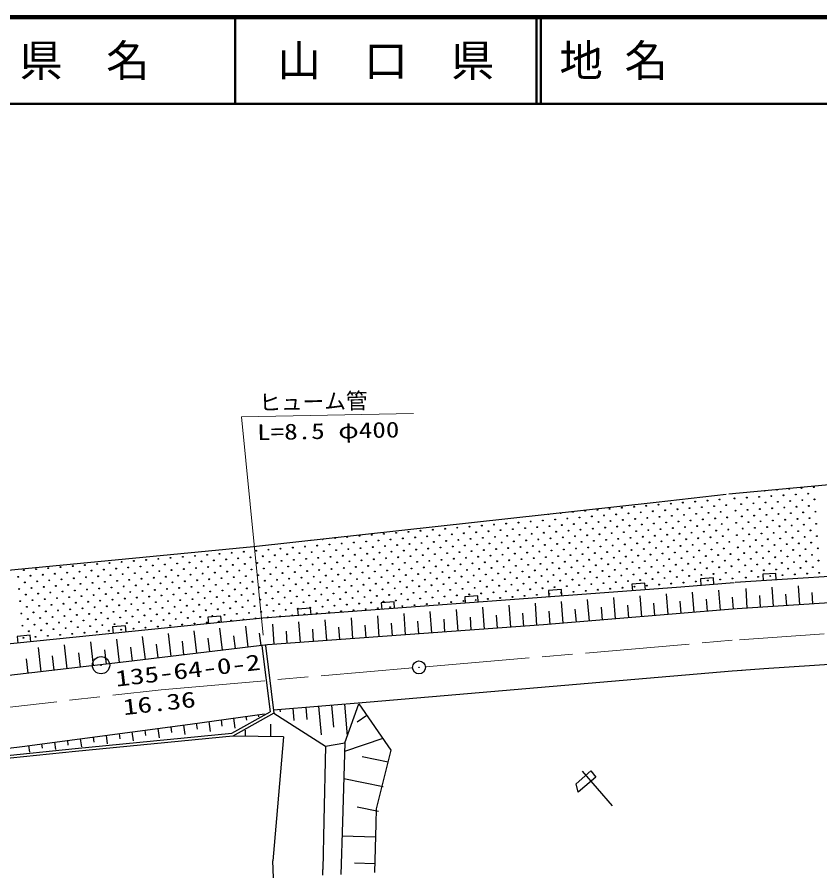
# Model space of a CAD drawing. Units: millimetres, scale not verified. Extents: x 40000 to 680000, y 20000 to 380000.
# Drawn here: x 307875 to 400394, y 280763 to 380000 of the extents above; entities that cross this region are included whole.
import ezdxf
from ezdxf.enums import TextEntityAlignment as Align

# ---------------------------------------------------------------- set-up
doc = ezdxf.new("R2010")
doc.units = ezdxf.units.MM
doc.header["$LTSCALE"] = 1000
doc.linetypes.add('CHAIN', pattern=[18.5, 12, -1.5, 3.5, -1.5])
for name, color, linetype, lineweight in [('M-BGD', 7, 'Continuous', 25), ('M-BGD-HTXT', 7, 'Continuous', 13), ('M-BMK', 2, 'CHAIN', 13), ('M-BMK-SRVR', 3, 'Continuous', 25), ('M-TTL', 2, 'Continuous', 140), ('M-TTL-LINE', 7, 'Continuous', 50)]:
    doc.layers.add(name, color=color, linetype=linetype, lineweight=lineweight)
doc.layers.add('M-TTL-TXT', color=7, linetype='Continuous')
doc.styles.add('ＭＳ ゴシック', font='')
doc.styles.get('ＭＳ ゴシック').set_extended_font_data('MS Gothic')

# ---------------------------------------------------------------- blocks, each defined once
blk = doc.blocks.new('BUHIN54')
at = {"color": 3, "linetype": 'Continuous', "lineweight": 25}
for radius in [995, 30]:
    blk.add_circle((0, 0), radius, dxfattribs=at)
blk = doc.blocks.new('BUHIN83')
at = {"color": 7, "linetype": 'Continuous', "lineweight": 25}
blk.add_lwpolyline([(750, -10), (760, 740), (-740, 760), (-750, 10)], dxfattribs=at)
blk = doc.blocks.new('BUHIN101')
at = {"color": 7, "linetype": 'Continuous', "lineweight": 25}
blk.add_lwpolyline([(750, -2), (752, 748), (-748, 752), (-750, 2)], dxfattribs=at)
blk = doc.blocks.new('BUHIN102')
at = {"color": 7, "linetype": 'Continuous', "lineweight": 25}
blk.add_lwpolyline([(750, 18), (732, 768), (-768, 732), (-750, -18)], dxfattribs=at)

msp = doc.modelspace()

# ---------------------------------------------------------------- linework, layer by layer
at = {"layer": 'M-BGD'}
for p, q in [((389928, 325025), (412731, 327210)), ((381537, 324069), (389605, 324999)), ((335129, 318974), (381537, 324069)), ((290230, 314618), (335129, 318974)), ((406513, 315825), (390653, 314803)), ((390527, 314793), (384362, 314276)), ((384362, 314276), (336185, 310685)), ((385928, 311369), (385732, 313710)), ((388949, 311621), (388757, 313924)), ((392041, 311856), (391896, 314125)), ((395067, 312050), (394924, 314282)), ((398093, 312244), (397952, 314438)), ((399606, 312341), (399522, 313646)), ((370819, 310108), (370608, 312636)), ((373841, 310360), (373633, 312851)), ((376863, 310613), (376658, 313066)), ((379884, 310865), (379683, 313280)), ((382906, 311117), (382707, 313495)), ((384417, 311243), (384299, 312659)), ((387438, 311495), (387322, 312888)), ((390460, 311747), (390346, 313118)), ((393554, 311953), (393467, 313303)), ((396580, 312147), (396495, 313475)), ((358705, 309212), (358525, 311711)), ((361735, 309430), (361554, 311951)), ((364765, 309647), (364583, 312192)), ((367795, 309865), (367612, 312423)), ((390799, 311776), (368553, 309919)), ((372330, 310234), (372204, 311740)), ((375352, 310486), (375228, 311970)), ((378373, 310739), (378252, 312199)), ((381395, 310991), (381275, 312429)), ((403388, 312584), (390868, 311781)), ((336185, 310685), (292216, 306229)), ((346583, 308343), (346411, 310747)), ((349614, 308560), (349439, 310988)), ((352644, 308778), (352468, 311229)), ((355674, 308995), (355497, 311470)), ((360220, 309321), (360112, 310827)), ((363250, 309539), (363141, 311059)), ((366280, 309756), (366170, 311290)), ((369308, 309982), (369181, 311510)), ((334512, 307367), (334220, 309777)), ((368553, 309919), (336735, 307636)), ((337492, 307690), (337325, 310024)), ((340523, 307908), (340354, 310265)), ((343553, 308125), (343382, 310506)), ((345068, 308234), (344965, 309670)), ((348098, 308451), (347994, 309901)), ((351129, 308669), (351024, 310133)), ((354159, 308886), (354053, 310364)), ((357189, 309104), (357082, 310596)), ((325618, 306290), (325299, 308928)), ((328583, 306649), (328268, 309249)), ((331547, 307008), (331240, 309541)), ((333029, 307187), (332850, 308670)), ((335994, 307546), (335823, 308956)), ((339008, 307799), (338907, 309207)), ((342038, 308017), (341936, 309438)), ((316662, 305224), (316345, 307958)), ((319677, 305575), (319362, 308285)), ((336735, 307636), (320430, 305662)), ((322654, 305931), (322330, 308606)), ((324136, 306111), (323943, 307704)), ((327100, 306470), (326910, 308041)), ((330065, 306829), (329877, 308377)), ((310632, 304524), (310310, 307304)), ((313647, 304874), (313327, 307631)), ((315155, 305049), (314963, 306696)), ((318169, 305399), (317980, 307033)), ((321171, 305752), (320976, 307368)), ((336083, 307492), (337039, 299908)), ((336480, 307542), (337463, 299745)), ((320430, 305662), (279731, 300936)), ((309125, 304349), (308931, 306024)), ((312140, 304699), (311947, 306360)), ((393939, 304887), (405454, 305652)), ((390279, 304625), (391436, 304723)), ((391369, 304718), (393939, 304887)), ((391702, 304740), (391705, 304699)), ((393194, 304838), (393194, 304825)), ((348577, 301069), (390279, 304625)), ((337407, 300116), (348577, 301069)), ((345598, 300815), (345917, 297079)), ((345651, 296336), (347256, 300819)), ((347256, 300819), (350938, 295496)), ((332623, 297437), (337039, 299908)), ((337463, 299745), (332730, 297096)), ((337463, 299745), (343426, 295939)), ((338152, 300180), (338176, 299896)), ((339641, 300307), (339762, 298888)), ((341130, 300434), (341251, 299015)), ((342620, 300561), (342902, 297251)), ((344109, 300688), (344327, 298135)), ((327806, 298478), (336373, 299668)), ((329947, 298775), (330109, 297615)), ((331375, 298974), (331474, 298260)), ((332803, 299172), (332962, 298025)), ((334231, 299371), (334288, 298958)), ((335659, 299569), (335691, 299340)), ((348176, 299488), (347062, 298717)), ((308445, 295902), (327806, 298478)), ((322593, 297784), (322676, 297160)), ((324083, 297983), (324224, 296920)), ((325572, 298181), (325658, 297530)), ((327061, 298379), (327208, 297272)), ((328520, 298577), (328614, 297898)), ((334188, 297076), (334197, 297802)), ((337103, 297038), (337122, 298469)), ((314553, 295669), (332623, 297437)), ((332730, 297096), (314589, 295321)), ((315147, 296794), (315271, 295864)), ((316636, 296992), (316712, 296421)), ((318126, 297190), (318255, 296216)), ((319615, 297388), (319694, 296790)), ((321104, 297586), (321239, 296568)), ((338560, 297018), (332730, 297096)), ((338560, 297018), (337755, 287618)), ((350017, 296827), (345620, 295312)), ((287938, 293417), (308445, 295902)), ((309190, 296001), (309290, 295247)), ((310679, 296199), (310743, 295719)), ((312169, 296397), (312281, 295550)), ((313658, 296596), (313729, 296060)), ((343426, 295939), (343230, 287329)), ((343426, 295939), (345651, 296336)), ((345651, 296336), (345373, 287216)), ((303387, 294514), (314553, 295669)), ((314589, 295321), (303420, 294166)), ((350938, 295496), (349263, 288731)), ((350651, 294080), (347628, 294692)), ((373015, 293040), (376479, 289066)), ((350079, 291248), (345524, 292170)), ((349506, 288416), (347063, 288910)), ((349263, 288731), (349216, 287013)), ((337755, 287608), (337335, 282721)), ((343232, 287318), (343103, 281734)), ((345375, 287204), (345189, 281158)), ((349219, 287000), (349062, 281355)), ((349176, 285456), (345322, 285563)), ((337413, 280763), (337335, 282721)), ((349090, 282366), (346773, 282431)), ((343114, 281053), (343103, 281734))]:
    msp.add_line(p, q, dxfattribs=at)
msp.add_lwpolyline([(388192, 314597), (388129, 315345), (386634, 315219), (386697, 314472)], dxfattribs=at)
msp.add_lwpolyline([(374006, 293096), (374590, 292367), (372547, 290653), (372308, 291598)], close=True, dxfattribs=at)
for centre in [(396877, 325625), (398289, 325716), (399700, 325807), (390572, 324510), (391983, 324601), (393395, 324692), (394806, 324783), (396217, 324874), (397629, 324965), (399040, 325056), (378985, 323552), (380394, 323670), (381803, 323788), (383212, 323906), (384622, 324024), (386031, 324142), (386795, 323497), (387440, 324261), (388204, 323615), (388849, 324379), (389613, 323733), (391323, 323850), (392735, 323941), (394146, 324032), (395557, 324123), (396308, 323463), (396968, 324214), (397720, 323554), (398380, 324305), (399131, 323645), (399791, 324396), (371938, 322961), (373347, 323079), (374757, 323198), (375520, 322552), (376166, 323316), (376930, 322670), (377575, 323434), (378339, 322788), (379748, 322906), (381158, 323024), (382567, 323143), (383331, 322497), (383976, 323261), (384740, 322615), (385385, 323379), (386149, 322733), (387558, 322851), (388968, 322969), (390663, 323099), (392074, 323190), (392826, 322530), (393486, 323281), (394237, 322621), (394897, 323372), (395648, 322712), (397059, 322803), (398471, 322894), (399882, 322985), (362837, 321489), (364246, 321607), (365656, 321725), (367065, 321843), (368474, 321961), (369883, 322080), (371293, 322198), (372056, 321552), (372702, 322316), (373466, 321670), (374111, 322434), (374875, 321788), (376284, 321906), (377693, 322025), (379103, 322143), (379866, 321497), (380512, 322261), (381276, 321615), (381921, 322379), (382685, 321733), (384094, 321851), (385503, 321970), (386913, 322088), (388322, 322206), (389086, 321560), (389731, 322324), (390754, 321688), (391414, 322439), (392165, 321779), (393577, 321870), (394988, 321961), (396399, 322052), (397811, 322143), (398562, 321482), (399222, 322234), (399973, 321573), (351563, 320544), (352972, 320662), (354381, 320780), (355791, 320898), (357200, 321017), (358609, 321135), (359373, 320489), (360018, 321253), (360782, 320607), (361428, 321371), (362191, 320725), (363601, 320843), (365010, 320962), (366419, 321080), (367829, 321198), (368592, 320552), (369238, 321316), (370001, 320670), (370647, 321434), (371411, 320788), (372820, 320907), (374229, 321025), (375639, 321143), (376402, 320497), (377048, 321261), (377812, 320615), (378457, 321379), (379221, 320733), (380630, 320851), (382039, 320970), (383449, 321088), (384858, 321206), (385622, 320560), (386267, 321324), (387031, 320678), (387676, 321442), (388440, 320796), (389849, 320915), (391505, 321028), (392917, 321119), (394328, 321210), (395079, 320549), (395739, 321301), (396490, 320640), (397150, 321391), (397902, 320731), (399313, 320822), (344516, 319954), (345926, 320072), (347335, 320190), (348099, 319544), (348744, 320308), (349508, 319662), (350154, 320426), (350917, 319780), (352327, 319899), (353736, 320017), (355145, 320135), (356554, 320253), (357318, 319607), (357964, 320371), (358727, 319725), (360137, 319843), (361546, 319962), (362955, 320080), (364364, 320198), (365128, 319552), (365774, 320316), (366537, 319670), (367183, 320434), (367947, 319788), (369356, 319907), (370765, 320025), (372174, 320143), (372938, 319497), (373584, 320261), (374347, 319615), (374993, 320379), (375757, 319733), (377166, 319852), (378575, 319970), (379985, 320088), (381394, 320206), (382157, 319560), (382803, 320324), (383567, 319678), (384212, 320442), (384976, 319797), (386385, 319915), (387795, 320033), (389204, 320151), (389968, 319505), (390845, 320276), (391596, 319616), (392256, 320367), (393007, 319707), (393668, 320458), (394419, 319798), (395830, 319889), (397241, 319980), (398653, 320071), (400064, 320162), (336825, 318599), (338234, 318717), (339643, 318836), (341052, 318954), (342462, 319072), (343871, 319190), (344635, 318544), (345280, 319308), (346044, 318662), (346689, 319426), (347453, 318780), (348862, 318899), (350272, 319017), (351681, 319135), (353090, 319253), (353854, 318607), (354499, 319371), (355263, 318725), (355909, 319489), (356672, 318844), (358082, 318962), (359491, 319080), (360900, 319198), (361664, 318552), (362310, 319316), (363073, 318670), (363719, 319434), (364483, 318789), (365892, 318907), (367301, 319025), (368710, 319143), (370120, 319261), (370883, 318615), (371529, 319379), (372293, 318734), (373702, 318852), (375111, 318970), (376520, 319088), (377930, 319206), (378693, 318560), (379339, 319324), (380103, 318679), (380748, 319442), (381512, 318797), (382921, 318915), (384330, 319033), (385740, 319151), (386503, 318505), (387149, 319269), (387913, 318624), (388558, 319387), (389322, 318742), (390936, 318865), (392347, 318956), (393759, 319047), (395170, 319138), (396581, 319229), (397332, 318569), (397992, 319320), (398744, 318660), (399404, 319411), (400155, 318751), (324141, 317536), (325550, 317654), (326960, 317772), (328369, 317891), (329778, 318009), (331187, 318127), (332597, 318245), (333360, 317599), (334006, 318363), (334770, 317717), (335415, 318481), (336179, 317836), (337588, 317954), (338997, 318072), (340407, 318190), (341170, 317544), (341816, 318308), (342580, 317662), (343225, 318426), (343989, 317781), (345398, 317899), (346808, 318017), (348217, 318135), (349626, 318253), (350390, 317607), (351035, 318371), (351799, 317726), (352445, 318489), (353208, 317844), (354618, 317962), (356027, 318080), (357436, 318198), (358200, 317552), (358845, 318316), (359609, 317671), (360255, 318434), (361018, 317789), (362428, 317907), (363837, 318025), (365246, 318143), (366655, 318261), (367419, 317616), (368065, 318379), (368828, 317734), (369474, 318497), (370238, 317852), (371647, 317970), (373056, 318088), (374466, 318206), (375229, 317560), (375875, 318324), (376638, 317679), (377284, 318442), (378048, 317797), (379457, 317915), (380866, 318033), (382276, 318151), (383685, 318269), (384449, 317624), (385094, 318387), (385858, 317742), (387267, 317860), (388676, 317978), (390086, 318096), (391687, 318205), (392438, 317545), (393098, 318296), (393850, 317636), (394510, 318387), (395261, 317727), (395921, 318478), (396672, 317818), (398083, 317909), (399495, 318000), (312867, 316591), (314276, 316709), (315685, 316828), (317095, 316946), (318504, 317064), (319913, 317182), (320677, 316536), (321323, 317300), (322086, 316654), (322732, 317418), (323495, 316773), (324905, 316891), (326314, 317009), (327723, 317127), (329133, 317245), (329896, 316599), (330542, 317363), (331306, 316718), (331951, 317481), (332715, 316836), (334124, 316954), (335533, 317072), (336943, 317190), (337706, 316544), (338352, 317308), (339116, 316663), (339761, 317426), (340525, 316781), (341934, 316899), (343343, 317017), (344753, 317135), (346162, 317253), (346926, 316608), (347571, 317371), (348335, 316726), (348981, 317489), (349744, 316844), (351153, 316962), (352563, 317080), (353972, 317198), (354736, 316553), (355381, 317316), (356145, 316671), (356791, 317434), (357554, 316789), (358964, 316907), (360373, 317025), (361782, 317143), (363191, 317261), (363955, 316616), (364601, 317379), (365364, 316734), (366010, 317497), (366774, 316852), (368183, 316970), (369592, 317088), (371001, 317206), (371765, 316561), (372411, 317324), (373174, 316679), (373820, 317442), (374584, 316797), (375993, 316915), (377402, 317033), (378811, 317151), (380221, 317269), (380984, 316624), (381630, 317387), (382394, 316742), (383039, 317505), (383803, 316860), (385212, 316978), (386622, 317096), (388031, 317214), (388794, 316569), (389440, 317332), (390204, 316687), (391027, 317454), (391778, 316794), (393189, 316885), (394601, 316976), (396012, 317067), (397423, 317158), (398835, 317249), (399586, 316588), (400246, 317340), (308639, 316237), (309403, 315591), (310048, 316355), (310812, 315710), (311458, 316473), (312221, 315828), (313631, 315946), (315040, 316064), (316449, 316182), (317213, 315536), (317858, 316300), (318622, 315655), (319268, 316418), (320031, 315773), (321441, 315891), (322850, 316009), (324259, 316127), (325668, 316245), (326432, 315600), (327078, 316363), (327841, 315718), (328487, 316481), (329251, 315836), (330660, 315954), (332069, 316072), (333479, 316190), (334242, 315545), (334888, 316308), (335651, 315663), (336297, 316426), (337061, 315781), (338470, 315899), (339879, 316017), (341289, 316135), (342698, 316253), (343462, 315608), (344107, 316371), (344871, 315726), (345516, 316489), (346280, 315844), (347689, 315962), (349099, 316080), (350508, 316198), (351272, 315553), (351917, 316316), (352681, 315671), (353326, 316434), (354090, 315789), (355499, 315907), (356909, 316025), (358318, 316143), (359727, 316261), (360491, 315616), (361136, 316379), (361900, 315734), (362546, 316497), (363309, 315852), (364719, 315970), (366128, 316088), (367537, 316206), (368301, 315561), (368947, 316324), (369710, 315679), (370356, 316442), (371120, 315797), (372529, 315915), (373938, 316033), (375347, 316151), (376757, 316269), (377520, 315624), (378166, 316387), (378930, 315742), (379575, 316506), (380339, 315860), (381748, 315978), (383157, 316096), (384567, 316214), (385330, 315569), (385976, 316332), (386740, 315687), (387385, 316451), (388149, 315805), (389558, 315923), (391118, 316043), (392529, 316134), (393941, 316225), (394692, 315564), (395352, 316316), (396103, 315655), (396763, 316407), (397514, 315746), (398174, 316497), (398926, 315837), (400337, 315928), (307993, 315473), (308757, 314828), (310166, 314946), (311576, 315064), (312985, 315182), (313749, 314537), (314394, 315300), (315158, 314655), (315804, 315418), (316567, 314773), (317977, 314891), (319386, 315009), (320795, 315127), (322204, 315245), (322968, 314600), (323614, 315363), (324377, 314718), (325023, 315481), (325787, 314836), (327196, 314954), (328605, 315072), (330014, 315190), (330778, 314545), (331424, 315308), (332187, 314663), (332833, 315426), (333597, 314781), (335006, 314899), (336415, 315017), (337824, 315135), (339234, 315253), (339997, 314608), (340643, 315371), (341407, 314726), (342052, 315489), (342816, 314844), (344225, 314962), (345634, 315080), (347044, 315198), (347807, 314553), (348453, 315316), (349217, 314671), (349862, 315434), (350626, 314789), (352035, 314907), (353445, 315025), (354854, 315143), (356263, 315261), (357027, 314616), (357672, 315379), (358436, 314734), (359082, 315498), (359845, 314852), (361255, 314970), (362664, 315088), (364073, 315206), (364837, 314561), (365482, 315324), (366246, 314679), (366892, 315443), (367655, 314797), (369065, 314915), (370474, 315033), (371883, 315151), (373292, 315269), (374056, 314624), (374702, 315388), (375465, 314742), (376111, 315506), (376875, 314860), (378284, 314978), (379693, 315096), (381103, 315214), (381866, 314569), (382512, 315333), (383276, 314687), (383921, 315451), (384685, 314805), (386094, 314923), (387503, 315041), (388913, 315159), (390322, 315277), (391869, 315382), (393280, 315473), (308112, 314064), (309521, 314182), (310930, 314300), (311694, 313655), (312339, 314418), (313103, 313773), (314512, 313891), (315922, 314009), (317331, 314127), (318740, 314245), (319504, 313600), (320149, 314363), (320913, 313718), (321559, 314481), (322322, 313836), (323732, 313954), (325141, 314072), (326550, 314190), (327314, 313545), (327960, 314308), (328723, 313663), (329369, 314426), (330132, 313781), (331542, 313899), (332951, 314017), (334360, 314135), (335770, 314253), (336533, 313608), (337179, 314371), (337943, 313726), (338588, 314490), (339352, 313844), (340761, 313962), (342170, 314080), (343580, 314198), (344343, 313553), (344989, 314316), (345753, 313671), (346398, 314435), (347162, 313789), (348571, 313907), (349980, 314025), (351390, 314143), (352799, 314261), (353563, 313616), (354208, 314380), (354972, 313734), (355618, 314498), (356381, 313852), (357790, 313970), (359200, 314088), (360609, 314206), (361373, 313561), (362018, 314325), (362782, 313679), (363428, 314443), (364191, 313797), (365601, 313915), (367010, 314033), (368419, 314151), (369828, 314270), (370592, 313624), (371238, 314388), (372001, 313742), (372647, 314506), (373411, 313860), (374820, 313978), (376229, 314096), (377638, 314214), (379048, 314333), (380457, 314451), (308230, 312655), (308875, 313418), (309639, 312773), (310285, 313537), (311048, 312891), (312458, 313009), (313867, 313127), (315276, 313245), (316040, 312600), (316685, 313363), (317449, 312718), (318095, 313482), (318858, 312836), (320268, 312954), (321677, 313072), (323086, 313190), (324495, 313308), (325259, 312663), (325905, 313427), (326668, 312781), (328078, 312899), (329487, 313017), (330896, 313135), (332305, 313253), (333069, 312608), (333715, 313372), (334478, 312726), (335124, 313490), (335888, 312844), (337297, 312962), (338706, 313080), (340116, 313198), (340879, 312553), (341525, 313317), (342288, 312671), (342934, 313435), (343698, 312789), (345107, 312907), (346516, 313025), (347926, 313143), (349335, 313262), (350099, 312616), (350744, 313380), (351508, 312734), (352153, 313498), (352917, 312852), (354326, 312970), (355736, 313088), (357145, 313206), (357909, 312561), (358554, 313325), (359318, 312679), (359963, 313443), (360727, 312797), (362136, 312915), (363546, 313033), (364955, 313151), (366364, 313270), (367774, 313388), (369183, 313506), (308993, 312009), (310403, 312127), (311812, 312245), (312576, 311600), (313221, 312364), (313985, 311718), (314630, 312482), (315394, 311836), (316803, 311954), (318213, 312072), (319622, 312190), (321031, 312309), (321795, 311663), (322441, 312427), (323204, 311781), (323850, 312545), (324614, 311899), (326023, 312017), (327432, 312135), (328841, 312254), (329605, 311608), (330251, 312372), (331014, 311726), (331660, 312490), (332424, 311844), (333833, 311962), (335242, 312080), (336651, 312198), (338061, 312317), (338824, 311671), (339470, 312435), (340234, 311789), (341643, 311907), (343052, 312025), (344461, 312143), (345871, 312262), (346634, 311616), (347280, 312380), (348044, 311734), (348689, 312498), (349453, 311852), (350862, 311970), (352272, 312088), (353681, 312207), (355090, 312325), (356499, 312443), (308348, 311246), (309112, 310600), (309757, 311364), (310521, 310718), (311166, 311482), (311930, 310836), (313339, 310954), (314749, 311072), (316158, 311190), (317567, 311309), (318331, 310663), (318976, 311427), (319740, 310781), (320386, 311545), (321149, 310899), (322559, 311017), (323968, 311135), (325377, 311254), (326141, 310608), (326786, 311372), (327550, 310726), (328196, 311490), (328959, 310844), (330369, 310962), (331778, 311080), (333187, 311199), (334597, 311317), (335360, 310671), (336006, 311435), (336770, 310789), (337415, 311553), (338179, 310907), (339588, 311025), (340997, 311144), (342407, 311262), (343816, 311380), (345225, 311498), (308466, 309836), (309875, 309954), (311284, 310072), (312694, 310191), (314103, 310309), (314867, 309663), (315512, 310427), (316276, 309781), (316922, 310545), (317685, 309899), (319095, 310017), (320504, 310136), (321913, 310254), (322677, 309608), (323322, 310372), (324086, 309726), (324732, 310490), (325495, 309844), (326905, 309962), (328314, 310081), (329723, 310199), (331132, 310317), (332542, 310435), (333951, 310553), (309230, 309191), (310639, 309309), (311403, 308663), (312048, 309427), (312812, 308781), (313457, 309545), (314221, 308899), (315630, 309018), (317040, 309136), (318449, 309254), (319858, 309372), (321268, 309490), (308584, 308427), (309993, 308545)]:
    msp.add_circle(centre, 49.8, dxfattribs=at)
for centre, start, end in [((395466, 325534), 160.00666, 30.93703), ((394055, 325443), 212.53273, 338.41096), ((369120, 322725), 208.7435, 343.78873), ((370529, 322843), 165.80668, 26.72555), ((341698, 319717), 212.6993, 339.83293), ((343107, 319835), 169.60508, 22.92714)]:
    msp.add_arc(centre, 49.8, start, end, dxfattribs=at)
at = {"layer": 'M-BGD-HTXT'}
for p, q in [((333728, 333933), (353560, 334314)), ((336244, 308742), (333728, 333933))]:
    msp.add_line(p, q, dxfattribs=at)
at = {"layer": 'M-BMK'}
for p, q in [((391120, 308220), (400902, 308877)), ((354938, 305089), (391120, 308220)), ((324479, 302453), (353444, 304959)), ((282130, 297566), (324479, 302453))]:
    msp.add_line(p, q, dxfattribs=at)
at = {"layer": 'M-BMK-SRVR'}
for radius in [746, 22.5]:
    msp.add_circle((354191, 305018), radius, dxfattribs=at)
at = {"layer": 'M-TTL'}
msp.add_line((680000, 380000), (40000, 380000), dxfattribs=at)
at = {"layer": 'M-TTL-LINE'}
for p, q in [((333000, 380000), (333000, 370000)), ((367750, 380000), (367750, 370000)), ((368250, 380000), (368250, 370000)), ((40000, 370000), (680000, 370000))]:
    msp.add_line(p, q, dxfattribs=at)

# ---------------------------------------------------------------- block references
at = {"layer": 'M-BGD', "rotation": 4.42897}
for name, p in [('BUHIN83', (394618, 315059)), ('BUHIN101', (379544, 313917)), ('BUHIN101', (369909, 313199)), ('BUHIN101', (360274, 312481)), ('BUHIN101', (341003, 311044)), ('BUHIN101', (350638, 311763)), ('BUHIN102', (330689, 310128)), ('BUHIN102', (319697, 309014)), ('BUHIN102', (308705, 307900))]:
    msp.add_blockref(name, p, dxfattribs=at)
at = {"layer": 'M-BMK-SRVR', "rotation": 4.42897}
msp.add_blockref('BUHIN54', (317538, 305280), dxfattribs=at)

# ---------------------------------------------------------------- texts
at = {"layer": 'M-BGD-HTXT', "style": 'ＭＳ ゴシック'}
msp.add_text('ヒューム管', height=1833, rotation=1.1, dxfattribs=at).set_placement((335794, 334091), align=Align.BOTTOM_LEFT)
for s, rotation, width, p in [('L=8.5 φ400', 1.1, 1.25, (335558, 330677)), ('135-64-0-2', 6.7, 1.35, (319358, 302254)), ('16.36', 6.5, 1.35, (320228, 298965))]:
    msp.add_text(s, height=1833, rotation=rotation, dxfattribs=dict(at, width=width)).set_placement(p, align=Align.BOTTOM_LEFT)
at = {"layer": 'M-TTL-TXT', "style": 'ＭＳ ゴシック'}
for s, p in [('県\u3000名', (315625, 375000)), ('山\u3000口\u3000県', (350375, 375000))]:
    msp.add_text(s, height=3666, dxfattribs=at).set_placement(p, align=Align.MIDDLE_CENTER)
msp.add_text('地 名', height=3666, dxfattribs=at).set_placement((370380, 375000), align=Align.MIDDLE_LEFT)

doc.saveas('drawing.dxf')
